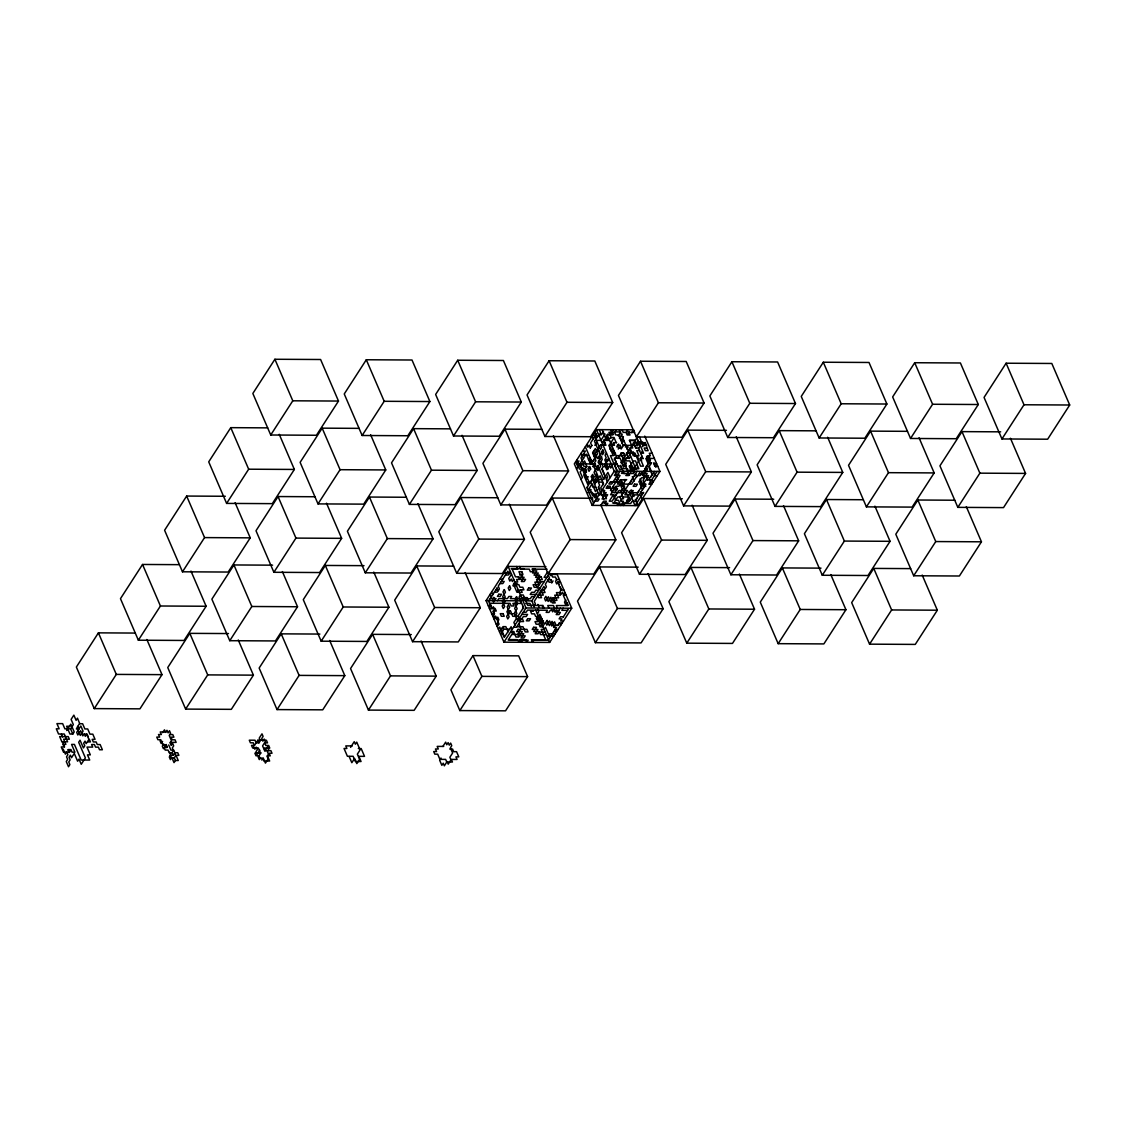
<?xml version="1.0" encoding="UTF-8"?>
<svg xmlns="http://www.w3.org/2000/svg" width="1126" height="1126" viewBox="0 0 1126 1126"><rect width="100%" height="100%" fill="white"/><g stroke="black" fill="none" stroke-linecap="round" stroke-linejoin="round"><path stroke-width="1.5" d="M135.317 633.065L98.412 632.854L76.357 667.056L94.246 708.606L139.948 708.845L162.003 674.643L146.859 639.498M179.442 564.661L142.538 564.464L120.468 598.666L138.357 640.201L184.059 640.455L206.128 606.252L190.984 571.093M225.327 496.27L186.649 496.059L164.593 530.262L182.482 571.797L228.184 572.05L250.239 537.848L235.109 502.703M267.692 427.866L230.774 427.655L208.718 461.857L226.607 503.406L272.309 503.646L294.365 469.443L279.234 434.298M274.899 359.264L252.843 393.467L270.733 435.002L316.434 435.255L338.49 401.053L320.6 359.504L274.899 359.264L292.788 400.8L270.733 435.002M66.701 730.549L70.839 724.131L74.203 731.928L72.824 734.053L69.967 734.039L66.603 726.256L70.037 726.27M70.586 728.874L73.345 724.595L71.107 719.401L73.866 715.123L76.104 720.316L77.469 718.177L79.777 723.737L82.62 723.751L84.858 728.944L87.715 728.958L89.953 734.152L92.811 734.166L95.048 739.36L92.191 739.346L93.303 741.935L96.16 741.964L97.286 744.553L100.144 744.567L102.382 749.761L99.524 749.747L98.398 747.143L95.541 747.129L94.429 744.539L91.572 744.525L92.684 747.115L86.983 747.087L90.333 754.87L87.476 754.856L89.714 760.05L81.142 760.008L74.429 744.427L71.571 744.413L74.935 752.196L72.078 752.182L70.952 749.592L68.095 749.578L69.221 752.168L63.506 752.14L61.268 746.946L64.126 746.96L63.014 744.37L65.871 744.385L63.633 739.191L69.348 739.219L68.222 736.629L59.65 736.573L61.888 741.767L67.602 741.809L64.252 734.011L58.538 733.983L56.3 728.789L59.157 728.803L56.919 723.61L62.634 723.638L64.872 728.832L70.586 728.874L72.824 734.053M79.707 723.371L76.948 727.649L80.312 735.433L83.071 731.168L80.833 725.974L76.695 732.379L77.807 734.982L80.565 730.704L82.803 735.897L84.183 733.758L85.309 736.348L86.688 734.222L88.912 739.416L86.153 743.681L85.041 741.091L83.662 743.23L84.788 745.82L83.408 747.96L80.045 740.176L78.665 742.301L85.379 757.882L81.241 764.301L79.003 759.107L77.624 761.246L74.274 753.449L71.515 757.728L70.403 755.138L69.024 757.263L70.136 759.867L68.756 762.006L69.868 764.596L68.503 766.736L66.265 761.542L67.644 759.403L66.518 756.813L67.898 754.673L66.786 752.084L65.407 754.209L63.169 749.029M94.246 708.606L116.302 674.404L98.412 632.854M138.357 640.201L160.427 605.999L142.538 564.464M182.482 571.797L204.552 537.595L186.649 496.059M226.607 503.406L248.663 469.204L230.774 427.655M70.657 750.395L69.277 752.534L68.165 749.944M228.479 633.558L189.815 633.361L167.746 667.549L185.635 709.099L231.337 709.338L253.406 675.15L238.262 639.99M272.605 565.168L233.941 564.956L211.871 599.159L229.76 640.694L275.462 640.947L297.531 606.745L282.387 571.6M314.97 496.749L278.052 496.552L255.996 530.754L273.885 572.289L319.587 572.543L341.642 538.341L326.512 503.195M359.095 428.359L322.177 428.161L300.121 462.35L318.011 503.899L363.712 504.138L385.768 469.95L370.637 434.791M366.302 359.757L344.246 393.959L362.136 435.495L407.837 435.748L429.893 401.546L412.003 360.01L366.302 359.757L384.191 401.292L362.136 435.495M162.637 732.66L164.48 729.817L165.592 732.407L166.972 730.267L168.098 732.871L169.477 730.732L170.589 733.336L169.21 735.461L171.448 740.655L170.068 742.794L171.18 745.398L172.559 743.259L173.686 745.862L172.306 747.988L173.418 750.592L172.039 752.731L173.165 755.321L170.308 755.307L171.419 757.911L174.277 757.925L175.656 755.785L174.544 753.181L173.165 755.321M162.58 741.415L161.201 743.554L160.075 740.964M185.635 709.099L207.705 674.896L189.815 633.361M229.76 640.694L251.83 606.492L233.941 564.956M273.885 572.289L295.941 538.101L278.052 496.552M318.011 503.899L340.066 469.697L322.177 428.161M163.692 744.019L162.313 746.158L163.439 748.748L166.198 744.483L167.31 747.073M174.277 757.925L175.403 760.514L174.023 762.654L171.785 757.46L170.406 759.6L169.294 756.996L170.659 754.87L169.547 752.267M319.883 634.065L281.219 633.854L259.149 668.056L277.038 709.591L322.74 709.83L344.809 675.642L329.665 640.483M364.008 565.66L325.33 565.449L303.274 599.651L321.163 641.187L366.865 641.44L388.92 607.238L373.79 572.092M406.373 497.256L369.455 497.045L347.399 531.247L365.288 572.796L410.99 573.035L433.046 538.833L417.915 503.688M450.499 428.851L413.58 428.654L391.524 462.856L409.414 504.392L455.115 504.645L477.171 470.443L462.026 435.283M457.705 360.25L435.635 394.452L453.525 435.987L499.226 436.241L521.296 402.038L503.406 360.503L457.705 360.25L475.594 401.799L453.525 435.987M277.038 709.591L299.108 675.389L281.219 633.854M321.163 641.187L343.219 606.984L325.33 565.449M365.288 572.796L387.344 538.594L369.455 497.045M409.414 504.392L431.469 470.189L413.58 428.654M254.546 745.37L257.854 740.232L266.426 740.289L267.538 742.878L264.68 742.864L265.806 745.468L268.664 745.482L269.776 748.072L264.061 748.044L265.187 750.648L270.902 750.676L272.013 753.266L269.156 753.252L270.282 755.856L267.425 755.842L269.663 761.035L263.948 760.993L262.822 758.403L259.965 758.389L258.853 755.785L255.996 755.771L254.884 753.181L260.585 753.21L258.347 748.016L252.646 747.988L251.52 745.384L254.377 745.398L253.266 742.808L250.408 742.794L249.282 740.19L254.997 740.218L256.123 742.822L258.966 742.836L260.345 740.697L259.233 738.107L261.992 733.828L263.104 736.418L261.725 738.557L262.851 741.161L264.23 739.022L265.342 741.612L262.583 745.891L264.821 751.084L267.58 746.805L268.706 749.409L267.326 751.549L268.438 754.138L267.059 756.278L268.185 758.882L265.426 763.147L263.188 757.953L261.809 760.092M259.825 750.169L257.08 754.434L255.954 751.844L257.333 749.705L256.221 747.115L254.842 749.24L253.716 746.651M260.95 752.759L258.192 757.038L259.304 759.628L260.683 757.502M411.286 634.557L372.622 634.346L350.552 668.548L368.441 710.084L414.143 710.337L436.212 676.135L421.068 640.99M453.651 566.139L416.733 565.942L394.677 600.144L412.566 641.679L458.268 641.933L480.323 607.73L465.193 572.585M497.776 497.748L460.858 497.551L438.802 531.739L456.692 573.289L502.393 573.528L524.449 539.34L509.318 504.181M541.888 429.344L504.983 429.147L482.913 463.349L500.817 504.884L546.504 505.138L568.574 470.935L553.429 435.79M549.108 360.742L527.038 394.945L544.928 436.494L590.629 436.733L612.699 402.531L594.81 360.996L549.108 360.742L566.997 402.292L544.928 436.494M368.441 710.084L390.511 675.881L372.622 634.346M412.566 641.679L434.622 607.491L416.733 565.942M456.692 573.289L478.747 539.087L460.858 497.551M500.817 504.884L522.872 470.682L504.983 429.147M350.58 747.354L354.254 741.654L355.366 744.244L356.745 742.104L360.109 749.902L357.35 754.181L359.588 759.374L356.829 763.639L354.591 758.445L351.833 762.724L349.144 756.489M559.425 579.665L556.568 579.651L555.456 577.061L552.599 577.033L551.473 574.443L557.187 574.471L571.726 608.223L549.657 642.411L503.955 642.172L486.08 600.637L508.136 566.434L545.899 566.645M592.684 498.255L552.261 498.044L530.205 532.246L548.095 573.781L593.796 574.035L615.852 539.833L600.707 504.673M622.087 429.78L623.213 432.384L626.07 432.398L627.182 434.988L630.039 435.002L628.913 432.412L634.628 432.44L633.516 429.836L596.386 429.639L574.316 463.842L592.206 505.377L637.907 505.63L659.977 471.428L644.762 436.114M640.511 361.249L618.441 395.437L636.331 436.987L682.032 437.226L704.102 403.024L686.198 361.488L640.511 361.249L658.4 402.784L636.331 436.987M497.199 587.828L488.571 601.101L491.921 608.885L493.301 606.745L494.427 609.349L493.047 611.474L494.159 614.078L492.78 616.218L495.637 616.232L498.987 624.015L496.144 624.001M586.463 472.202L585.126 469.078L579.411 469.049L577.174 463.856L579.017 461.013M596.484 433.932L590.601 442.926L591.727 445.516M510.374 571.628L508.333 575.02L505.475 575.006M576.554 469.035L577.934 466.896L575.696 461.702M584.169 457.466L580.692 462.617L581.818 465.221L580.439 467.36L577.075 459.563M590.151 448.204L591.98 445.347M511.485 574.232L508.741 578.497L509.853 581.1L511.232 578.961L512.344 581.551L513.723 579.411M594.838 445.361L596.681 442.518M603.578 431.821L602.199 433.96L599.342 433.946L594.486 441.251L602.311 459.422L600.932 461.561L603.17 466.755L601.791 468.895L605.141 476.678L603.761 478.817M497.509 600.707L498.874 598.568L507.446 598.61L508.825 596.47L511.683 596.484L510.303 598.624L530.304 598.736L531.683 596.597L534.54 596.611M589.883 457.494L588.504 459.633L591.361 459.647L589.982 461.787L592.839 461.801L594.218 459.661M594.021 451.076L592.642 453.215L595.499 453.229L593.655 456.086M605.056 433.974L600.918 440.393L595.204 440.365M598.258 448.95L596.879 451.09L599.736 451.104M607.899 433.989L605.155 438.267L610.855 438.295M581.03 479.423L582.409 477.283L580.171 472.09L582.93 467.811L589.644 483.392L593.782 476.974L592.656 474.384L591.277 476.523L593.515 481.717L596.273 477.438L594.035 472.244L598.173 465.826M613.515 429.738L610.756 434.003L613.614 434.031M493.906 618.807L495.285 616.668L496.397 619.272L497.776 617.132L498.888 619.722L497.523 621.862L498.635 624.451L497.256 626.591M597.99 458.254L602.593 451.118M616.372 429.752L614.993 431.891L620.707 431.92L618.23 435.762M472.962 655.614L450.907 689.816L459.844 710.576L505.546 710.83L527.601 676.627L518.664 655.853L472.962 655.614L481.9 676.374L459.844 710.576M598.089 462.547L601.763 456.846M613.712 438.31L609.574 444.728L612.431 444.742M518.199 589.799L516.82 591.938L513.47 584.155L514.849 582.015L517.707 582.029L516.581 579.44L519.438 579.454L518.326 576.85L515.469 576.836L512.119 569.052L517.819 569.08L516.707 566.491M606.45 453.004L605.07 455.143L606.182 457.747L604.803 459.887L608.167 467.67L606.787 469.809L604.549 464.616L608.687 458.198M600.031 463.982L601.411 461.843M613.811 442.602L609.673 449.021L612.53 449.035L611.151 451.174L614.008 451.188L612.628 453.328L615.486 453.342L614.106 455.481M619.427 438.352L622.185 434.073M498.368 629.195L499.747 627.055L504.223 637.429L511.12 626.746L512.231 629.35M607.125 461.871L608.504 459.732L605.647 459.718M616.766 446.909L618.61 444.066M623.396 436.649L620.905 440.505L623.762 440.519L621.932 443.363M627.801 429.808L626.422 431.948L629.279 431.962L627.9 434.101M499.494 631.785L502.252 627.506L503.364 630.11L500.606 634.388M594.627 484.307L597.385 480.028L599.623 485.222L598.244 487.361L600.482 492.555M618.244 449.063L619.624 446.923M610.911 463.391L609.546 465.531L610.658 468.12L612.037 465.995M537.003 579.468L539.748 575.189L534.048 575.161L536.806 570.882L533.949 570.868L532.57 573.007L538.27 573.035L535.526 577.314L538.369 577.328M614.205 459.774L616.696 455.917M621.102 449.077L623.86 444.812M631.672 432.694L633.516 429.836M596.864 489.5L595.485 491.64L592.135 483.856L589.377 488.121L592.726 495.919L594.106 493.779L595.232 496.369L597.99 492.104L599.102 494.694L607.674 494.736L604.915 499.015L602.058 499.001L606.196 492.583L603.339 492.569L604.718 490.429L601.861 490.415L600.749 487.825L603.508 483.547L600.144 475.763L598.765 477.903L585.351 446.74M616.147 461.21L614.303 464.053L617.667 471.85L614.81 471.836M617.893 458.493L621.2 453.37L624.071 453.384M547.771 571.656L544.083 577.356L546.94 577.371M626.816 449.105L628.195 446.98L625.338 446.952M503.955 642.172L526.025 607.97L508.136 566.434M548.095 573.781L570.15 539.579L552.261 498.044M592.206 505.377L614.275 471.189L596.386 429.639M534.456 607.111L531.782 600.89L549.53 573.373M620.905 462.716L637.668 436.733M627.112 457.423L625.282 460.267L624.156 457.677M619.99 471.217L611.714 484.039L608.856 484.025L610.236 481.886L621.665 481.942L618.906 486.221L616.049 486.207L614.669 488.346L617.527 488.36L614.768 492.639M442.898 746.425L445.657 742.147L446.769 744.75L448.148 742.611L449.26 745.201L450.639 743.061L451.765 745.665L450.386 747.805L452.624 752.998L449.865 757.263L450.977 759.867L448.218 764.146L447.106 761.542L444.348 765.821L443.236 763.217L441.856 765.356L439.619 760.163L440.998 758.023M534.02 606.084L535.399 603.944L534.273 601.34L543.928 586.379L545.04 588.982L546.42 586.843L545.308 584.239L549.446 577.835L548.32 575.231M626.394 462.87L623.635 467.149L621.397 461.956M640.187 441.491L637.429 445.769L635.134 440.21L629.42 440.182L632.77 447.965L629.913 447.951L633.276 455.749L638.977 455.777L636.753 450.583L639.596 450.597M600.777 505.433L603.536 501.154L606.393 501.169L605.014 503.308L607.871 503.322L606.492 505.461L605.38 502.858L602.523 502.843M622.847 471.231L621.468 473.37L627.182 473.399L625.803 475.538L628.646 475.552L630.025 473.413L632.882 473.427L634.262 471.287L633.15 468.697L638.864 468.726L635.5 460.942L632.657 460.914L619.23 429.766M551.684 583.029L553.049 580.889M638.541 448.359L639.92 446.234L637.682 441.04M641.299 444.094L642.679 441.955M556.934 579.214L555.554 581.34L556.666 583.944L558.046 581.804L559.172 584.394M630.926 464.503L632.77 461.646L636.12 469.443L637.499 467.304M642.425 446.684L645.17 442.405L646.859 446.304M518.241 642.242L519.621 640.103L508.192 640.047L513.709 631.503L510.852 631.475M537.369 613.867L538.749 611.728L537.623 609.138M626.985 474.933L628.364 472.807M640.778 453.553L642.158 451.427M537.651 616.612L536.272 618.751L541.986 618.779L539.227 623.058L544.928 623.086L543.562 625.226L540.705 625.212L543.45 620.933L537.749 620.905L540.508 616.626L535.624 616.443L534.512 613.853L531.655 613.839L530.543 611.235L533.386 611.249M538.481 616.457L539.861 614.317L543.211 622.115M636.837 463.996L632.249 471.118L630.011 465.925M637.766 462.561L639.146 460.435L637.217 455.974M641.904 456.157L640.525 458.296L641.637 460.886M633.361 473.708L634.74 471.569L632.502 466.389L629.744 470.654L631.024 473.624M637.119 471.301L620.581 496.96L617.724 496.946L613.586 503.35L619.3 503.378L617.921 505.518L616.795 502.928L612.516 502.9M553.133 602.41L554.513 600.271L553.387 597.681L550.628 601.96L548.404 596.766L545.646 601.045L544.52 598.441L545.899 596.301L548.137 601.495L550.895 597.23L552.007 599.82M630.349 482.716L631.728 480.591M634.487 476.312L635.866 474.173L636.978 476.762M638.358 474.637L639.737 472.498L640.849 475.088M565.013 592.642L563.633 594.781L562.521 592.192L561.142 594.317L560.03 591.727L561.395 589.588L560.284 586.998M644.987 468.683L649.125 462.265L646.577 456.326M651.63 462.73L648.872 466.994L652.221 474.792L650.842 476.931M560.298 608.153L558.918 610.292L550.347 610.25L548.967 612.389L546.11 612.361L547.489 610.236L527.503 610.123L526.124 612.262L523.266 612.248M558.975 610.658L557.595 612.797L556.483 610.208L555.104 612.333L553.992 609.743L552.613 611.882L551.487 609.279M565.871 599.975L564.492 602.114L565.618 604.704L566.997 602.565L568.109 605.169M563.155 608.167L561.775 610.306L567.49 610.334M637.316 493.568L638.695 491.429M654.262 471.4L650.124 477.818L647.267 477.79L648.646 475.665L642.932 475.622L645.691 471.358L644.579 468.754L647.436 468.768M635.669 500.437L637.049 498.297M557.736 625.577L559.58 622.72L560.692 625.31M563.197 617.104L568.363 609.096M643.692 492.344L635.05 505.616L629.012 491.598M657.12 471.414L651.954 479.521L653.08 482.111M638.203 567.138L599.539 566.941L577.483 601.129L595.372 642.679L641.074 642.918L663.13 608.73L647.999 573.57M682.328 498.748L643.664 498.536L621.594 532.739L639.484 574.274L685.185 574.527L707.255 540.325L692.11 505.18M726.453 430.343L687.789 430.132L665.719 464.334L683.609 505.884L729.31 506.123L751.38 471.921L736.235 436.775M731.9 361.742L709.844 395.944L727.734 437.479L773.435 437.718L795.491 403.53L777.602 361.981L731.9 361.742L749.789 403.277L727.734 437.479M595.372 642.679L617.428 608.476L599.539 566.941M639.484 574.274L661.553 540.072L643.664 498.536M683.609 505.884L705.678 471.681L687.789 430.132M729.606 567.645L690.942 567.434L668.886 601.636L686.776 643.171L732.477 643.425L754.533 609.222L739.388 574.063M773.731 499.24L735.067 499.029L712.997 533.231L730.887 574.767L776.588 575.02L798.658 540.818L783.513 505.673M816.097 430.836L779.178 430.639L757.122 464.827L775.012 506.376L820.713 506.616L842.769 472.413L827.638 437.268M823.303 362.234L801.248 396.436L819.137 437.972L864.838 438.225L886.894 404.023L869.005 362.473L823.303 362.234L841.192 403.77L819.137 437.972M686.776 643.171L708.831 608.969L690.942 567.434M730.887 574.767L752.956 540.579L735.067 499.029M775.012 506.376L797.081 472.174L779.178 430.639M821.009 568.137L782.345 567.926L760.275 602.129L778.165 643.664L823.866 643.917L845.936 609.715L830.791 574.57M863.375 499.733L826.47 499.522L804.4 533.724L822.29 575.259L867.991 575.513L890.061 541.31L874.916 506.165M907.5 431.328L870.581 431.131L848.525 465.32L866.415 506.869L912.116 507.108L934.172 472.92L919.041 437.761M914.706 362.727L892.651 396.929L910.54 438.464L956.241 438.718L978.297 404.515L960.408 362.98L914.706 362.727L932.595 404.262L910.54 438.464M778.165 643.664L800.234 609.462L782.345 567.926M822.29 575.259L844.359 541.071L826.47 499.522M866.415 506.869L888.47 472.667L870.581 431.131M910.653 568.616L873.748 568.419L851.678 602.621L869.568 644.156L915.269 644.41L937.339 610.208L922.194 575.062M954.778 500.225L917.859 500.014L895.803 534.217L913.693 575.766L959.394 576.005L981.45 541.803L966.319 506.658M1000.662 431.835L961.984 431.624L939.928 465.826L957.818 507.362L1003.519 507.615L1025.575 473.413L1010.444 438.253M1006.109 363.219L984.054 397.422L1001.943 438.957L1047.644 439.21L1069.7 405.008L1051.811 363.473L1006.109 363.219L1023.998 404.769L1001.943 438.957M869.568 644.156L891.637 609.954L873.748 568.419M913.693 575.766L935.748 541.564L917.859 500.014M957.818 507.362L979.873 473.159L961.984 431.624M292.788 400.8L338.49 401.053M384.191 401.292L429.893 401.546M475.594 401.799L521.296 402.038M566.997 402.292L612.699 402.531M658.4 402.784L704.102 403.024M749.789 403.277L795.491 403.53M841.192 403.77L886.894 404.023M932.595 404.262L978.297 404.515M1023.998 404.769L1069.7 405.008M598.624 434.833L601.481 434.847L599.243 429.653M609.476 440.435L603.775 440.407L602.396 442.546L605.253 442.56L603.874 444.7L601.017 444.686M629.476 440.548L635.191 440.576M616.668 442.617L613.403 442.687L614.514 445.277L608.8 445.249L613.276 455.636L610.419 455.622L617.132 471.203L614.374 475.468L620.088 475.51L610.433 490.472L613.29 490.486L610.531 494.75L613.389 494.778L609.25 501.183L612.108 501.197L619.004 490.514L627.576 490.556L624.817 494.835L630.518 494.863L633.276 490.584L630.419 490.57L629.054 492.709L637.612 492.752L645.888 479.929L651.602 479.957L648.843 484.236L651.701 484.25L649.463 479.057M603.086 445.22L605.943 445.234L603.705 440.041L609.419 440.069L616.133 455.65L624.705 455.692L623.579 453.102L620.722 453.088L622.96 458.282L628.674 458.31L626.436 453.116L635.008 453.159L640.595 466.15L643.453 466.164L640.103 458.366L642.96 458.381M637.372 445.403L623.086 445.333L618.61 434.946L615.753 434.932L614.641 432.328L608.927 432.3L611.165 437.493L614.022 437.507L616.26 442.701M582.592 451.019L585.45 451.033L580.96 457.888L583.198 463.082L584.563 460.942L586.801 466.136L585.421 468.275L586.547 470.865L583.789 475.144L588.265 485.531L586.885 487.671L593.585 503.238M640.722 453.201L643.579 453.215L635.754 435.03M652.151 453.257L649.294 453.243L650.406 455.833L647.549 455.819L650.912 463.616L648.055 463.588L645.817 458.409L654.389 458.451M582.691 455.312L588.405 455.34M656.613 463.645L653.756 463.63L654.882 466.22L657.739 466.234M577.174 463.856L595.457 463.954M598.891 463.968L617.161 464.067L619.399 469.26L622.256 469.275M586.871 466.502L584.014 466.488L582.888 463.884M592.572 466.53L595.429 466.544L594.317 463.954M604 466.586L609.715 466.628M248.663 469.204L294.365 469.443M340.066 469.697L385.768 469.95M431.469 470.189L477.171 470.443M522.872 470.682L568.574 470.935M614.275 471.189L659.977 471.428M705.678 471.681L751.38 471.921M797.081 472.174L842.769 472.413M888.47 472.667L934.172 472.92M979.873 473.159L1025.575 473.413M618.779 474.44L615.922 474.426L618.16 479.62L615.303 479.606M654.361 475.693L657.218 475.707M585.633 476.861L588.476 476.875M591.333 476.889L594.19 476.903M592.459 479.479L602.452 479.535M623.874 479.648L626.732 479.662M610.714 482.167L613.571 482.181M592.952 487.248L595.809 487.276M607.238 487.333L610.095 487.347L612.333 492.541L620.482 492.667L624.62 486.249L621.763 486.235L625.901 479.831L620.187 479.789L617.428 484.067L631.7 484.152L637.217 475.594L640.075 475.608L641.454 473.469L647.168 473.511L644.41 477.776L641.553 477.762L638.794 482.041L641.651 482.055L640.272 484.194L645.986 484.222L640.469 492.78L643.326 492.794M591.22 489.838L588.363 489.824L587.237 487.22M588.053 492.414L592.332 492.428L594.57 497.622L597.427 497.636L595.753 493.751M620.89 492.583L626.605 492.611M616.302 495.159L613.445 495.13L615.683 500.324L618.54 500.338L620.778 505.532L623.537 501.267L620.679 501.253L623.438 496.974L629.153 497.002L626.394 501.281L629.251 501.295L633.375 494.877L639.089 494.905L634.951 501.323L632.094 501.309L630.729 503.449L625.014 503.421L623.635 505.546L622.509 502.956L628.224 502.984M596.344 498.973L599.201 498.987L597.822 501.126L594.964 501.112M627.112 500.394L629.969 500.408L627.281 494.173M204.552 537.595L250.239 537.848M295.941 538.101L341.642 538.341M387.344 538.594L433.046 538.833M478.747 539.087L524.449 539.34M570.15 539.579L615.852 539.833M661.553 540.072L707.255 540.325M752.956 540.579L798.658 540.818M844.359 541.071L890.061 541.31M935.748 541.564L981.45 541.803M511.204 568.602L523.9 568.672M532.471 568.714L535.329 568.729M547.095 569.235L532.105 569.165L533.217 571.755L530.374 571.741L529.248 569.151L520.676 569.094L519.565 566.505M503.998 572.852L509.712 572.881M519.762 575.076L522.619 575.105L519.86 579.369L525.575 579.397L524.195 581.537L521.338 581.523L524.097 577.258L518.382 577.216M499.86 579.271L502.717 579.285M501.337 581.424L504.195 581.438L502.815 583.578L499.958 583.549M544.182 581.649L541.325 581.635L537.201 588.053L540.044 588.068M560.551 582.255L557.694 582.241L561.044 590.038L563.901 590.052M517.101 583.648L514.244 583.634L512.865 585.773L515.722 585.787M515.961 584.605L518.819 584.619L519.93 587.223L522.788 587.237L523.914 589.827L521.057 589.813L522.168 592.417L517.298 592.234L518.678 590.094L521.535 590.108M495.834 589.968L498.677 589.982M538.678 590.207L535.821 590.179L534.442 592.318L531.585 592.304L530.205 594.444L535.92 594.472M494.455 592.107L497.298 592.121L499.339 588.729L498.227 586.139L507.882 571.178L508.994 573.767M566.139 595.232L563.281 595.218L567.743 605.605L556.328 605.549L557.44 608.139M521.549 597.582L527.264 597.625L528.375 600.214L522.675 600.186M490.317 598.511L496.031 598.553L493.568 602.016L492.456 599.412L493.821 597.287L494.947 599.876M486.08 600.637L521.493 600.834M524.927 600.848L531.782 600.89M525.758 603.437L530.036 603.466L531.388 606.576M488.318 605.83L491.175 605.844L490.049 603.255L510.05 603.353L511.162 605.957L514.019 605.971L512.907 603.381L521.465 603.423L520.353 600.82M160.427 605.999L206.128 606.252M251.83 606.492L297.531 606.745M343.219 606.984L388.92 607.238M434.622 607.491L480.323 607.73M526.025 607.97L571.726 608.223M617.428 608.476L663.13 608.73M708.831 608.969L754.533 609.222M800.234 609.462L845.936 609.715M891.637 609.954L937.339 610.208M489.43 608.42L495.144 608.462L496.256 611.052L493.399 611.038L494.525 613.628L491.668 613.614M521.887 614.388L527.601 614.416L526.222 616.555L523.365 616.527L521.985 618.667L519.128 618.653L518.016 616.063L523.52 607.505L519.058 597.132L520.437 594.992L523.294 595.007L527.756 605.394L542.042 605.464L543.154 608.068M563.352 616.752L560.495 616.738L559.115 618.878L561.973 618.892L560.593 621.031L563.45 621.045M539.607 619.061L536.75 619.047L537.862 621.636L535.005 621.622L536.131 624.212L538.988 624.226L540.1 626.83L542.957 626.844M559.214 623.157L562.071 623.185M557.834 625.296L554.977 625.282L553.598 627.421L556.455 627.435L548.179 640.258L533.907 640.187L532.528 642.327L531.402 639.723L545.688 639.807L541.212 629.42L544.069 629.434L545.448 627.295L549.924 637.682M517.256 626.703L522.957 626.732L525.195 631.925L528.052 631.939L526.94 629.35L521.225 629.321L518.987 624.128M513.611 627.21L516.468 627.224L520.606 620.806L517.749 620.792L516.637 618.202L513.878 622.467L514.99 625.071M509.796 629.251L504.082 629.223L502.97 626.633L505.827 626.647L508.065 631.827M555.076 629.575L557.933 629.589M553.696 631.714L556.554 631.728L555.442 629.138M510.923 631.855L513.766 631.869L516.004 637.049L518.861 637.077L517.749 634.473L512.034 634.445M545.195 632.038L539.481 632.01L540.593 634.6L546.307 634.628M555.174 633.868L549.46 633.839L548.08 635.979L553.795 636.007M508.966 639.61L517.13 639.652M116.302 674.404L162.003 674.643M207.705 674.896L253.406 675.15M299.108 675.389L344.809 675.642M390.511 675.881L436.212 676.135M481.9 676.374L527.601 676.627M76.301 728.902L79.144 728.916L78.032 726.312M165.958 731.97L160.244 731.942L161.356 734.532L158.499 734.518L159.625 737.122L156.767 737.094L157.879 739.698L160.737 739.712L162.974 744.905L165.832 744.919L166.958 747.523L164.1 747.509L165.212 750.099L168.07 750.113L169.196 752.717L172.039 752.731M84.239 734.124L87.096 734.138L88.222 736.728M169.927 734.574L172.785 734.602L173.897 737.192L171.053 737.178L172.165 739.768L175.023 739.796L176.135 742.386L170.434 742.358L171.546 744.948M87.603 741.907L90.46 741.921L89.334 739.332M352.311 745.933L345.781 745.891L346.892 748.494L344.035 748.48L347.399 756.264L353.114 756.292L355.352 761.486L361.066 761.528L358.828 756.334L364.528 756.362L361.179 748.565L358.321 748.551M443.714 746.425L437.184 746.397L438.295 748.987L435.438 748.973L436.564 751.563L433.707 751.549L434.819 754.153L437.676 754.167L439.914 759.36L445.629 759.388L446.755 761.992L452.455 762.02L451.343 759.417L457.057 759.459L455.931 756.855L458.789 756.869L456.551 751.675L453.694 751.661L452.582 749.072L449.724 749.043M175.403 760.514L178.26 760.529L176.022 755.335L178.879 755.349L177.753 752.759L174.896 752.745L173.784 750.141L170.927 750.127L168.689 744.933M653.896 462.659L655.909 467.332M648.59 455.678L650.504 460.126M639.272 436.606L643.087 445.446L645.944 445.46L644.818 442.856L633.389 442.8L635.627 447.979L638.484 448.007L643.016 458.746M653.601 472.653L654.713 475.242M651.405 471.386L649.167 466.192L646.31 466.178L647.492 469.134L644.734 473.413L643.608 470.809M634.923 445.305L636.049 447.909M645.845 476.002L647.52 479.901M633.065 451.667L635.078 456.34M641.792 471.907L644.466 478.142L643.087 480.281L645.775 486.516M629.673 449.133L630.785 451.723L629.406 453.862L630.532 456.452L629.153 458.592L628.041 456.002M640.117 478.705L643.945 487.614M639.892 483.518L642.566 489.754M642.313 494.483L641.187 491.893L639.807 494.018L642.045 499.212M631.404 471.273L629.181 466.08L632.024 466.094L629.8 460.9L624.085 460.872L626.323 466.065L623.466 466.051L620.102 458.268L614.388 458.226L617.752 466.023L620.609 466.037L621.721 468.627L627.435 468.669L628.547 471.259M632.305 476.594L634.22 481.041M610.658 429.724L612.896 434.918L607.181 434.875L608.307 437.479L605.45 437.465L602.1 429.668M622.777 459.816L629.49 475.397M620.581 465.39L624.17 473.736M631.207 490.049L633.994 496.538M635.275 499.522L637.358 504.335M621.017 479.634L625.493 490.021M620.722 485.559L622.636 490.007M595.007 431.779L597.244 436.972M621.566 494.145L623.579 498.818M593.627 433.918L600.341 449.499L601.72 447.36L600.594 444.756L595.077 453.314L597.315 458.507L598.694 456.368L599.806 458.958L598.427 461.097L600.665 466.291L597.906 470.569L594.556 462.772L595.935 460.647L592.586 452.849L595.344 448.57L597.582 453.764L590.686 464.461L586.21 454.074L584.83 456.213L583.718 453.609M605.746 464.011L607.984 469.204M619.722 496.467L621.397 500.366M592.248 436.058L593.36 438.647M610.137 477.593L607.899 472.399L606.52 474.539L607.646 477.142L606.267 479.268L607.378 481.872M602.269 469.176L606.731 479.563M590.348 447.655L589.222 445.066L587.842 447.205L586.73 444.601M597.836 465.517L603.874 479.549M603.255 484.715L602.143 482.125L599.285 482.111L595.935 474.313M602.635 489.894L606.478 498.804M589.714 466.516L590.84 469.106M595.316 479.493L596.428 482.097L593.571 482.083L597.484 491.161M598.666 487.291L599.778 489.88M600.904 492.484L603.592 498.705M581.213 453.159L583.451 458.352M590.404 481.323L592.318 485.77M580.031 463.87L586.745 479.451M587.856 482.041L588.982 484.644M591.713 497.608L592.825 500.211M549.699 573.106L550.825 575.696M554.583 608.124L553.471 605.535L547.757 605.492L548.869 608.096M542.887 605.309L543.999 607.913M537.89 604.395L539.002 606.998M535.695 609.968L549.657 642.411M522.591 606.013L523.703 608.617M496.847 588.279L497.959 590.869M491.598 592.093L492.709 594.683M490.218 594.232L491.33 596.822M501.872 630.687L504.42 636.626M257.854 740.232L258.966 742.836M61.451 734.363L62.563 736.953M62.31 741.696L64.548 746.89M498.776 594.275L497.41 596.414L500.254 596.428L501.633 594.289L498.776 594.275M504.335 589.644L502.956 591.783L505.194 596.977L502.435 601.256L504.673 606.435L503.294 608.575L502.168 605.985L504.927 601.706L502.703 596.513L505.447 592.248L504.335 589.644M509.585 585.83L508.206 587.969L509.332 590.559L510.711 588.419L509.585 585.83M589.306 466.6L587.927 468.726L589.039 471.33L590.418 469.19L589.306 466.6M602.832 449.95L601.453 452.089L602.565 454.693L603.944 452.553L602.832 449.95M508.544 604.761L507.164 606.9L509.402 612.094L506.644 616.372L507.77 618.962L509.149 616.823L506.911 611.629L509.67 607.364L508.544 604.761M516.553 596.667L515.173 598.807L517.411 604L514.652 608.279L516.89 613.459L515.511 615.598L514.399 613.008L517.158 608.73L514.92 603.536L517.678 599.271L516.553 596.667M528.629 587.997L527.25 590.137L530.107 590.151L531.486 588.011L528.629 587.997M607.477 486.165L606.098 488.304L608.955 488.318L610.334 486.179L607.477 486.165M517.946 629.378L516.567 631.517L522.281 631.545L519.522 635.824L525.237 635.852L523.857 637.992L521 637.978L523.759 633.699L518.044 633.671L520.803 629.392L517.946 629.378M527.7 618.709L526.321 620.834L529.178 620.862L530.557 618.723L527.7 618.709M522.478 640.117L521.099 642.256L519.987 639.667L525.701 639.695L526.813 642.299L528.193 640.159L522.478 640.117M533.611 627.309L532.232 629.448L537.947 629.476L535.188 633.755L538.045 633.769L539.424 631.63L533.71 631.602L536.469 627.337L533.611 627.309M634.557 484.166L633.178 486.305L636.035 486.319L637.415 484.18L634.557 484.166M547.095 620.426L545.716 622.565L546.828 625.169L549.587 620.89L551.824 626.084L554.583 621.805L555.695 624.395L554.316 626.535L552.092 621.341L549.333 625.62L547.095 620.426M557.539 612.431L556.16 614.571L559.017 614.585L560.396 612.445L557.539 612.431M620.229 445.319L617.372 445.291L618.484 447.895L621.341 447.909L620.229 445.319M647.056 448.049L644.199 448.035L645.311 450.625L648.168 450.639L647.056 448.049M615.809 487.375L612.952 487.361L614.064 489.965L616.921 489.979L615.809 487.375M521.802 571.698L518.945 571.684L520.057 574.274L522.914 574.288L521.802 571.698M541.17 576.976L538.312 576.962L540.55 582.156L534.836 582.128L537.074 587.308L534.217 587.293L533.105 584.704L538.819 584.732L536.581 579.538L542.296 579.566L541.17 576.976M550.853 579.623L547.996 579.609L549.122 582.198L551.979 582.212L550.853 579.623M543.9 589.94L541.043 589.925L543.281 595.119L537.566 595.091L538.692 597.681L541.55 597.695L539.312 592.501L545.026 592.529L543.9 589.94M559.298 592.614L556.441 592.6L558.679 597.793L552.965 597.751L555.202 602.945L552.345 602.931L551.233 600.341L556.948 600.369L554.71 595.175L560.424 595.204L559.298 592.614M510.542 611.136L507.685 611.108L508.797 613.712L514.512 613.74L516.75 618.934L522.464 618.962L523.576 621.552L520.733 621.538L518.495 616.358L512.78 616.316L510.542 611.136M503.097 613.684L500.24 613.67L501.351 616.26L504.209 616.274L503.097 613.684"/></g></svg>
